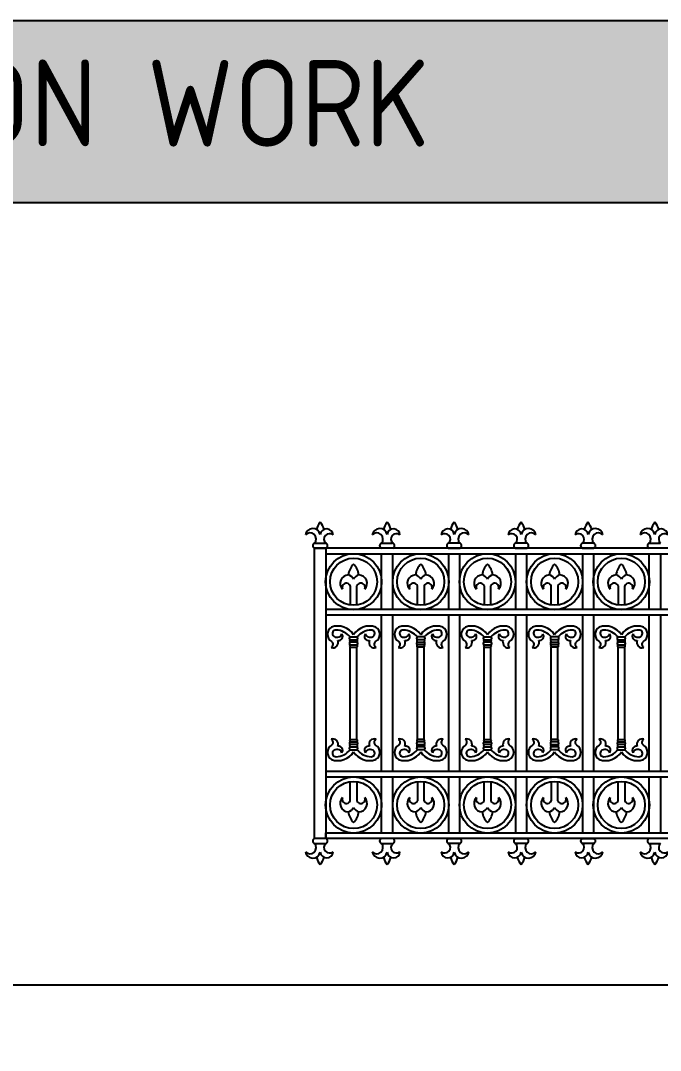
# Model space of a CAD drawing. Extents: x 12262 to 40734, y 30451 to 49613.
# Drawn here: x 26276 to 28857, y 45461 to 49613 of the extents above; entities that cross this region are included whole.
import ezdxf

# ---------------------------------------------------------------- set-up
doc = ezdxf.new("R2010")
doc.units = 0
doc.header["$LTSCALE"] = 0.85
doc.header["$MEASUREMENT"] = 0
doc.layers.get('0').update_dxf_attribs({"linetype": 'CONTINUOUS'})
doc.layers.add('www.cad-blocks.net', color=7, linetype='CONTINUOUS')
doc.styles.get("Standard").update_dxf_attribs({"font": 'ISOCP'})

# ---------------------------------------------------------------- blocks, each defined once
blk = doc.blocks.new('A$C16C04185')
for p, q in [((18.6, 709.3), (41.1, 709.3)), ((153.6, 709.3), (176.1, 709.3)), ((311.5, 709.3), (289, 709.3)), ((446.5, 709.3), (424, 709.3)), ((581.5, 709.3), (559, 709.3)), ((693.6, 709.3), (716.1, 709.3)), ((41.1, 699.3), (18.6, 699.3)), ((18.6, 699.3), (41.1, 699.3)), ((18.6, 114.3), (18.6, 699.3)), ((1515, 699.3), (41.1, 699.3)), ((41.1, 699.3), (41.1, 688.1)), ((41.1, 699.3), (41.1, 114.3)), ((41.1, 688.1), (1515, 688.1)), ((176.1, 699.3), (153.6, 699.3)), ((153.6, 575.6), (153.6, 688.1)), ((176.1, 688.1), (176.1, 575.6)), ((311.5, 699.3), (289, 699.3)), ((289, 699.3), (311.5, 699.3)), ((289, 688.1), (289, 575.6)), ((311.5, 575.6), (311.5, 688.1)), ((424, 699.3), (446.5, 699.3)), ((424, 688.1), (424, 575.6)), ((446.5, 575.6), (446.5, 688.1)), ((581.5, 699.3), (559, 699.3)), ((559, 699.3), (581.5, 699.3)), ((559, 688.1), (559, 575.6)), ((581.5, 575.6), (581.5, 688.1)), ((716.1, 699.3), (693.6, 699.3)), ((693.6, 575.6), (693.6, 688.1)), ((716.1, 688.1), (716.1, 575.6)), ((90.6, 623.3), (90.6, 584.8)), ((104.1, 584.8), (104.1, 623.3)), ((226, 584.8), (226, 623.3)), ((239.5, 623.3), (239.5, 584.8)), ((360.6, 623.3), (360.6, 584.8)), ((374.1, 584.8), (374.1, 623.3)), ((496, 584.8), (496, 623.3)), ((509.5, 623.3), (509.5, 584.8)), ((630.6, 623.3), (630.6, 584.8)), ((644.1, 584.8), (644.1, 623.3)), ((1515, 575.6), (41.1, 575.6)), ((1515, 564.3), (41.1, 564.3)), ((153.6, 249.3), (153.6, 564.3)), ((176.1, 564.3), (176.1, 249.3)), ((289, 564.3), (289, 249.3)), ((311.5, 249.3), (311.5, 564.3)), ((424, 564.3), (424, 249.3)), ((446.5, 249.3), (446.5, 564.3)), ((559, 564.3), (559, 249.3)), ((581.5, 249.3), (581.5, 564.3)), ((693.6, 249.3), (693.6, 564.3)), ((716.1, 564.3), (716.1, 249.3)), ((90.6, 520.6), (104.1, 520.6)), ((239.5, 520.6), (226, 520.6)), ((360.6, 520.6), (374.1, 520.6)), ((509.5, 520.6), (496, 520.6)), ((630.6, 520.6), (644.1, 520.6)), ((90.6, 514.6), (104.1, 514.6)), ((104.1, 510.3), (90.6, 510.3)), ((90.6, 504.4), (104.1, 504.4)), ((90.6, 313.6), (90.6, 500)), ((90.6, 500), (104.1, 500)), ((104.1, 313.6), (104.1, 500)), ((239.5, 514.6), (226, 514.6)), ((226, 510.3), (239.5, 510.3)), ((239.5, 504.4), (226, 504.4)), ((226, 313.6), (226, 500)), ((239.5, 500), (226, 500)), ((239.5, 313.6), (239.5, 500)), ((360.6, 514.6), (374.1, 514.6)), ((374.1, 510.3), (360.6, 510.3)), ((360.6, 504.4), (374.1, 504.4)), ((360.6, 313.6), (360.6, 500)), ((360.6, 500), (374.1, 500)), ((374.1, 313.6), (374.1, 500)), ((509.5, 514.6), (496, 514.6)), ((496, 510.3), (509.5, 510.3)), ((509.5, 504.4), (496, 504.4)), ((496, 313.6), (496, 500)), ((509.5, 500), (496, 500)), ((509.5, 313.6), (509.5, 500)), ((630.6, 514.6), (644.1, 514.6)), ((644.1, 510.3), (630.6, 510.3)), ((630.6, 504.4), (644.1, 504.4)), ((630.6, 313.6), (630.6, 500)), ((630.6, 500), (644.1, 500)), ((644.1, 313.6), (644.1, 500)), ((90.6, 313.6), (104.1, 313.6)), ((239.5, 313.6), (226, 313.6)), ((360.6, 313.6), (374.1, 313.6)), ((509.5, 313.6), (496, 313.6)), ((630.6, 313.6), (644.1, 313.6)), ((90.6, 309.3), (104.1, 309.3)), ((104.1, 303.4), (90.6, 303.4)), ((90.6, 299), (104.1, 299)), ((90.6, 293.1), (104.1, 293.1)), ((239.5, 309.3), (226, 309.3)), ((226, 303.4), (239.5, 303.4)), ((239.5, 299), (226, 299)), ((239.5, 293.1), (226, 293.1)), ((360.6, 309.3), (374.1, 309.3)), ((374.1, 303.4), (360.6, 303.4)), ((360.6, 299), (374.1, 299)), ((360.6, 293.1), (374.1, 293.1)), ((509.5, 309.3), (496, 309.3)), ((496, 303.4), (509.5, 303.4)), ((509.5, 299), (496, 299)), ((509.5, 293.1), (496, 293.1)), ((630.6, 309.3), (644.1, 309.3)), ((644.1, 303.4), (630.6, 303.4)), ((630.6, 299), (644.1, 299)), ((630.6, 293.1), (644.1, 293.1)), ((1515, 249.3), (41.1, 249.3)), ((1515, 238.1), (41.1, 238.1)), ((90.6, 190.4), (90.6, 228.8)), ((104.1, 228.8), (104.1, 190.4)), ((153.6, 125.6), (153.6, 238.1)), ((176.1, 238.1), (176.1, 125.6)), ((226, 228.8), (226, 190.4)), ((239.5, 190.4), (239.5, 228.8)), ((289, 238.1), (289, 125.6)), ((311.5, 125.6), (311.5, 238.1)), ((360.6, 190.4), (360.6, 228.8)), ((374.1, 228.8), (374.1, 190.4)), ((424, 238.1), (424, 125.6)), ((446.5, 125.6), (446.5, 238.1)), ((496, 228.8), (496, 190.4)), ((509.5, 190.4), (509.5, 228.8)), ((559, 238.1), (559, 125.6)), ((581.5, 125.6), (581.5, 238.1)), ((630.6, 190.4), (630.6, 228.8)), ((644.1, 228.8), (644.1, 190.4)), ((693.6, 125.6), (693.6, 238.1)), ((716.1, 238.1), (716.1, 125.6)), ((41.1, 125.6), (1515, 125.6)), ((41.1, 114.3), (41.1, 125.6)), ((41.1, 114.3), (18.6, 114.3)), ((41.1, 114.3), (18.6, 114.3)), ((18.6, 104.3), (41.1, 104.3)), ((1515, 114.3), (41.1, 114.3)), ((176.1, 114.3), (153.6, 114.3)), ((176.1, 114.3), (153.6, 114.3)), ((153.6, 104.3), (176.1, 104.3)), ((289, 114.3), (311.5, 114.3)), ((289, 114.3), (311.5, 114.3)), ((311.5, 104.3), (289, 104.3)), ((424, 114.3), (446.5, 114.3)), ((424, 114.3), (446.5, 114.3)), ((446.5, 104.3), (424, 104.3)), ((559, 114.3), (581.5, 114.3)), ((559, 114.3), (581.5, 114.3)), ((581.5, 104.3), (559, 104.3)), ((716.1, 114.3), (693.6, 114.3)), ((716.1, 114.3), (693.6, 114.3)), ((693.6, 104.3), (716.1, 104.3))]:
    blk.add_line(p, q)
for centre, radius in [((97.3, 631.8), 56.5), ((232.7, 631.8), 56.5), ((367.3, 631.8), 56.5), ((502.7, 631.8), 56.5), ((637.3, 631.8), 56.5), ((97.3, 631.8), 47.5), ((232.7, 631.8), 47.5), ((367.3, 631.8), 47.5), ((502.7, 631.8), 47.5), ((637.3, 631.8), 47.5), ((97.3, 181.8), 56.5), ((97.3, 181.8), 47.5), ((232.7, 181.8), 56.5), ((232.7, 181.8), 47.5), ((367.3, 181.8), 56.5), ((367.3, 181.8), 47.5), ((502.7, 181.8), 56.5), ((502.7, 181.8), 47.5), ((637.3, 181.8), 56.5), ((637.3, 181.8), 47.5)]:
    blk.add_circle(centre, radius)
for centre, radius, start, end in [((60.9, 726.5), 39.9, 140.6588, 164.8499), ((-0.6, 726.6), 39.7, 15.6347, 39.4429), ((195.9, 726.5), 39.9, 140.6588, 164.8499), ((134.4, 726.6), 39.7, 15.6347, 39.4429), ((330.7, 726.6), 39.7, 140.5571, 164.3653), ((269.2, 726.5), 39.9, 15.1501, 39.3412), ((465.7, 726.6), 39.7, 140.5571, 164.3653), ((404.2, 726.5), 39.9, 15.1501, 39.3412), ((600.7, 726.6), 39.7, 140.5571, 164.3653), ((539.2, 726.5), 39.9, 15.1501, 39.3412), ((735.9, 726.5), 39.9, 140.6588, 164.8499), ((674.4, 726.6), 39.7, 15.6347, 39.4429), ((15, 723.9), 15.1, 11.3564, 171.7282), ((8.9, 717.5), 12.7, 319.8428, 134.2281), ((42.8, 725.3), 13.1, 3.6208, 172.8366), ((48.8, 717.4), 11.2, 51.0797, 226.4577), ((150, 723.9), 15.1, 11.3564, 171.7282), ((143.9, 717.5), 12.7, 319.8428, 134.2281), ((177.8, 725.3), 13.1, 3.6208, 172.8366), ((183.8, 717.4), 11.2, 51.0797, 226.4577), ((287.3, 725.3), 13.1, 7.1634, 176.3792), ((281.3, 717.4), 11.2, 313.5423, 128.9203), ((315.1, 723.9), 15.1, 8.2718, 168.6436), ((321.2, 717.5), 12.7, 45.7719, 220.1572), ((422.3, 725.3), 13.1, 7.1634, 176.3792), ((416.3, 717.4), 11.2, 313.5423, 128.9203), ((450.1, 723.9), 15.1, 8.2718, 168.6436), ((456.2, 717.5), 12.7, 45.7719, 220.1572), ((557.3, 725.3), 13.1, 7.1634, 176.3792), ((551.3, 717.4), 11.2, 313.5423, 128.9203), ((585.1, 723.9), 15.1, 8.2718, 168.6436), ((591.2, 717.5), 12.7, 45.7719, 220.1572), ((690, 723.9), 15.1, 11.3564, 171.7282), ((683.9, 717.5), 12.7, 319.8428, 134.2281), ((717.8, 725.3), 13.1, 3.6208, 172.8366), ((723.8, 717.4), 11.2, 51.0797, 226.4577), ((20, 704.3), 5.2, 105.9713, 254.0287), ((39.7, 704.3), 5.2, 285.9713, 74.0287), ((155, 704.3), 5.2, 105.9713, 254.0287), ((174.7, 704.3), 5.2, 285.9713, 74.0287), ((290.4, 704.3), 5.2, 105.9713, 254.0287), ((310, 704.3), 5.2, 285.9713, 74.0287), ((425.4, 704.3), 5.2, 105.9713, 254.0287), ((445, 704.3), 5.2, 285.9713, 74.0287), ((560.4, 704.3), 5.2, 105.9713, 254.0287), ((580, 704.3), 5.2, 285.9713, 74.0287), ((695, 704.3), 5.2, 105.9713, 254.0287), ((122.6, 641.6), 36.1, 134.5305, 174.0052), ((72, 641.6), 36.1, 5.9948, 45.4695), ((258, 641.6), 36.1, 134.5305, 174.0052), ((207.4, 641.6), 36.1, 5.9948, 45.4695), ((392.6, 641.6), 36.1, 134.5305, 174.0052), ((342, 641.6), 36.1, 5.9948, 45.4695), ((528, 641.6), 36.1, 134.5305, 174.0052), ((477.4, 641.6), 36.1, 5.9948, 45.4695), ((662.6, 641.6), 36.1, 134.5305, 174.0052), ((612, 641.6), 36.1, 5.9948, 45.4695), ((86.8, 628.7), 16.7, 90, 225.1727), ((82.7, 629.7), 16.2, 25.7194, 75.6452), ((111.9, 629.7), 16.2, 104.3548, 154.2806), ((107.9, 628.7), 16.7, 314.8273, 90), ((222.2, 628.7), 16.7, 90, 225.1727), ((218.1, 629.7), 16.2, 25.7194, 75.6452), ((247.3, 629.7), 16.2, 104.3548, 154.2806), ((243.3, 628.7), 16.7, 314.8273, 90), ((356.8, 628.7), 16.7, 90, 225.1727), ((352.7, 629.7), 16.2, 25.7194, 75.6452), ((381.9, 629.7), 16.2, 104.3548, 154.2806), ((377.9, 628.7), 16.7, 314.8273, 90), ((492.2, 628.7), 16.7, 90, 225.1727), ((488.1, 629.7), 16.2, 25.7194, 75.6452), ((517.3, 629.7), 16.2, 104.3548, 154.2806), ((513.3, 628.7), 16.7, 314.8273, 90), ((626.8, 628.7), 16.7, 90, 225.1727), ((622.7, 629.7), 16.2, 25.7194, 75.6452), ((651.9, 629.7), 16.2, 104.3548, 154.2806), ((647.9, 628.7), 16.7, 314.8273, 90), ((82.7, 620.3), 8.44, 20.8656, 203.8912), ((112, 620.3), 8.44, 336.1088, 159.1344), ((218.1, 620.3), 8.44, 20.8656, 203.8912), ((247.4, 620.3), 8.44, 336.1088, 159.1344), ((352.7, 620.3), 8.44, 20.8656, 203.8912), ((382, 620.3), 8.44, 336.1088, 159.1344), ((488.1, 620.3), 8.44, 20.8656, 203.8912), ((517.4, 620.3), 8.44, 336.1088, 159.1344), ((622.7, 620.3), 8.44, 20.8656, 203.8912), ((652, 620.3), 8.44, 336.1088, 159.1344), ((61.1, 525.8), 16.6, 119.7147, 240.2853), ((65.5, 505.2), 37.3, 31.3789, 109.8885), ((129.2, 505.2), 37.3, 70.1115, 148.6211), ((133.6, 525.8), 16.6, 299.7147, 60.2853), ((196.4, 525.8), 16.6, 119.7147, 240.2853), ((200.9, 505.2), 37.3, 31.3789, 109.8885), ((264.5, 505.2), 37.3, 70.1115, 148.6211), ((269, 525.8), 16.6, 299.7147, 60.2853), ((331.1, 525.8), 16.6, 119.7147, 240.2853), ((335.5, 505.2), 37.3, 31.3789, 109.8885), ((399.2, 505.2), 37.3, 70.1115, 148.6211), ((403.6, 525.8), 16.6, 299.7147, 60.2853), ((466.4, 525.8), 16.6, 119.7147, 240.2853), ((470.9, 505.2), 37.3, 31.3789, 109.8885), ((534.5, 505.2), 37.3, 70.1115, 148.6211), ((539, 525.8), 16.6, 299.7147, 60.2853), ((601.1, 525.8), 16.6, 119.7147, 240.2853), ((605.5, 505.2), 37.3, 31.3789, 109.8885), ((669.2, 505.2), 37.3, 70.1115, 148.6211), ((673.6, 525.8), 16.6, 299.7147, 60.2853), ((61.5, 527.6), 6.83, 84.0128, 217.2002), ((64.1, 530.1), 10.4, 219.5151, 339.7309), ((60.1, 494.1), 40.4, 40.9251, 87.0175), ((67, 521.7), 8.45, 259.3511, 35.1466), ((91.8, 517.6), 3.19, 111.924, 248.076), ((134.6, 494.1), 40.4, 92.9825, 139.0749), ((102.4, 517.6), 3.41, 299.8106, 60.1894), ((127.7, 521.7), 8.45, 144.8534, 280.6489), ((130.6, 530.1), 10.4, 200.2691, 320.4849), ((133.2, 527.6), 6.83, 322.7998, 95.9872), ((196.9, 527.6), 6.83, 84.0128, 217.2002), ((199.5, 530.1), 10.4, 219.5151, 339.7309), ((195.5, 494.1), 40.4, 40.9251, 87.0175), ((202.3, 521.7), 8.45, 259.3511, 35.1466), ((227.7, 517.6), 3.41, 119.8106, 240.1894), ((270, 494.1), 40.4, 92.9825, 139.0749), ((238.3, 517.6), 3.19, 291.924, 68.076), ((263.1, 521.7), 8.45, 144.8534, 280.6489), ((266, 530.1), 10.4, 200.2691, 320.4849), ((268.6, 527.6), 6.83, 322.7998, 95.9872), ((331.5, 527.6), 6.83, 84.0128, 217.2002), ((334.1, 530.1), 10.4, 219.5151, 339.7309), ((330.1, 494.1), 40.4, 40.9251, 87.0175), ((337, 521.7), 8.45, 259.3511, 35.1466), ((361.8, 517.6), 3.19, 111.924, 248.076), ((404.6, 494.1), 40.4, 92.9825, 139.0749), ((372.4, 517.6), 3.41, 299.8106, 60.1894), ((397.7, 521.7), 8.45, 144.8534, 280.6489), ((400.6, 530.1), 10.4, 200.2691, 320.4849), ((403.2, 527.6), 6.83, 322.7998, 95.9872), ((466.9, 527.6), 6.83, 84.0128, 217.2002), ((469.5, 530.1), 10.4, 219.5151, 339.7309), ((465.5, 494.1), 40.4, 40.9251, 87.0175), ((472.3, 521.7), 8.45, 259.3511, 35.1466), ((497.7, 517.6), 3.41, 119.8106, 240.1894), ((540, 494.1), 40.4, 92.9825, 139.0749), ((508.3, 517.6), 3.19, 291.924, 68.076), ((533.1, 521.7), 8.45, 144.8534, 280.6489), ((536, 530.1), 10.4, 200.2691, 320.4849), ((538.6, 527.6), 6.83, 322.7998, 95.9872), ((601.5, 527.6), 6.83, 84.0128, 217.2002), ((604.1, 530.1), 10.4, 219.5151, 339.7309), ((600.1, 494.1), 40.4, 40.9251, 87.0175), ((607, 521.7), 8.45, 259.3511, 35.1466), ((631.8, 517.6), 3.19, 111.924, 248.076), ((674.6, 494.1), 40.4, 92.9825, 139.0749), ((642.4, 517.6), 3.41, 299.8106, 60.1894), ((667.7, 521.7), 8.45, 144.8534, 280.6489), ((670.6, 530.1), 10.4, 200.2691, 320.4849), ((673.2, 527.6), 6.83, 322.7998, 95.9872), ((55.4, 509.3), 10.8, 252.4051, 21.9803), ((48.7, 505.5), 7.27, 298.5498, 55.0865), ((92.3, 507.3), 3.41, 119.8106, 240.1894), ((91.9, 512.5), 2.55, 121.1796, 238.8204), ((91.9, 502.2), 2.55, 121.1796, 238.8204), ((102.8, 512.5), 2.55, 301.1796, 58.8204), ((102.4, 507.3), 3.41, 299.8106, 60.1894), ((102.8, 502.2), 2.55, 301.1796, 58.8204), ((139.3, 509.3), 10.8, 158.0197, 287.5949), ((146, 505.5), 7.27, 124.9135, 241.4502), ((190.8, 509.3), 10.8, 252.4051, 21.9803), ((184.1, 505.5), 7.27, 298.5498, 55.0865), ((227.7, 507.3), 3.41, 119.8106, 240.1894), ((227.3, 512.5), 2.55, 121.1796, 238.8204), ((227.3, 502.2), 2.55, 121.1796, 238.8204), ((238.2, 512.5), 2.55, 301.1796, 58.8204), ((237.8, 507.3), 3.41, 299.8106, 60.1894), ((238.2, 502.2), 2.55, 301.1796, 58.8204), ((274.7, 509.3), 10.8, 158.0197, 287.5949), ((281.4, 505.5), 7.27, 124.9135, 241.4502), ((325.4, 509.3), 10.8, 252.4051, 21.9803), ((318.7, 505.5), 7.27, 298.5498, 55.0865), ((362.3, 507.3), 3.41, 119.8106, 240.1894), ((361.9, 512.5), 2.55, 121.1796, 238.8204), ((361.9, 502.2), 2.55, 121.1796, 238.8204), ((372.8, 512.5), 2.55, 301.1796, 58.8204), ((372.4, 507.3), 3.41, 299.8106, 60.1894), ((372.8, 502.2), 2.55, 301.1796, 58.8204), ((409.3, 509.3), 10.8, 158.0197, 287.5949), ((416, 505.5), 7.27, 124.9135, 241.4502), ((460.8, 509.3), 10.8, 252.4051, 21.9803), ((454.1, 505.5), 7.27, 298.5498, 55.0865), ((497.7, 507.3), 3.41, 119.8106, 240.1894), ((497.3, 512.5), 2.55, 121.1796, 238.8204), ((497.3, 502.2), 2.55, 121.1796, 238.8204), ((508.2, 512.5), 2.55, 301.1796, 58.8204), ((507.8, 507.3), 3.41, 299.8106, 60.1894), ((508.2, 502.2), 2.55, 301.1796, 58.8204), ((544.7, 509.3), 10.8, 158.0197, 287.5949), ((551.4, 505.5), 7.27, 124.9135, 241.4502), ((595.4, 509.3), 10.8, 252.4051, 21.9803), ((588.7, 505.5), 7.27, 298.5498, 55.0865), ((632.3, 507.3), 3.41, 119.8106, 240.1894), ((631.9, 512.5), 2.55, 121.1796, 238.8204), ((631.9, 502.2), 2.55, 121.1796, 238.8204), ((642.8, 512.5), 2.55, 301.1796, 58.8204), ((642.4, 507.3), 3.41, 299.8106, 60.1894), ((642.8, 502.2), 2.55, 301.1796, 58.8204), ((679.3, 509.3), 10.8, 158.0197, 287.5949), ((686, 505.5), 7.27, 124.9135, 241.4502), ((55.4, 304.3), 10.8, 338.0197, 107.5949), ((48.7, 308.2), 7.27, 304.9135, 61.4502), ((91.9, 311.5), 2.55, 121.1796, 238.8204), ((102.8, 311.5), 2.55, 301.1796, 58.8204), ((139.3, 304.3), 10.8, 72.4051, 201.9803), ((146, 308.2), 7.27, 118.5498, 235.0865), ((190.8, 304.3), 10.8, 338.0197, 107.5949), ((184.1, 308.2), 7.27, 304.9135, 61.4502), ((227.3, 311.5), 2.55, 121.1796, 238.8204), ((238.2, 311.5), 2.55, 301.1796, 58.8204), ((274.7, 304.3), 10.8, 72.4051, 201.9803), ((281.4, 308.2), 7.27, 118.5498, 235.0865), ((325.4, 304.3), 10.8, 338.0197, 107.5949), ((318.7, 308.2), 7.27, 304.9135, 61.4502), ((361.9, 311.5), 2.55, 121.1796, 238.8204), ((372.8, 311.5), 2.55, 301.1796, 58.8204), ((409.3, 304.3), 10.8, 72.4051, 201.9803), ((416, 308.2), 7.27, 118.5498, 235.0865), ((460.8, 304.3), 10.8, 338.0197, 107.5949), ((454.1, 308.2), 7.27, 304.9135, 61.4502), ((497.3, 311.5), 2.55, 121.1796, 238.8204), ((508.2, 311.5), 2.55, 301.1796, 58.8204), ((544.7, 304.3), 10.8, 72.4051, 201.9803), ((551.4, 308.2), 7.27, 118.5498, 235.0865), ((595.4, 304.3), 10.8, 338.0197, 107.5949), ((588.7, 308.2), 7.27, 304.9135, 61.4502), ((631.9, 311.5), 2.55, 121.1796, 238.8204), ((642.8, 311.5), 2.55, 301.1796, 58.8204), ((679.3, 304.3), 10.8, 72.4051, 201.9803), ((686, 308.2), 7.27, 118.5498, 235.0865), ((61.1, 287.8), 16.6, 119.7147, 240.2853), ((64.1, 283.5), 10.4, 20.2691, 140.4849), ((60.1, 319.5), 40.4, 272.9825, 319.0749), ((67, 292), 8.45, 324.8534, 100.6489), ((91.8, 296), 3.19, 111.924, 248.076), ((92.3, 306.3), 3.41, 119.8106, 240.1894), ((91.9, 301.2), 2.55, 121.1796, 238.8204), ((102.4, 306.3), 3.41, 299.8106, 60.1894), ((102.8, 301.2), 2.55, 301.1796, 58.8204), ((102.4, 296), 3.41, 299.8106, 60.1894), ((134.6, 319.5), 40.4, 220.9251, 267.0175), ((127.7, 292), 8.45, 79.3511, 215.1466), ((130.6, 283.5), 10.4, 39.5151, 159.7309), ((133.6, 287.8), 16.6, 299.7147, 60.2853), ((196.4, 287.8), 16.6, 119.7147, 240.2853), ((199.5, 283.5), 10.4, 20.2691, 140.4849), ((195.5, 319.5), 40.4, 272.9825, 319.0749), ((202.3, 292), 8.45, 324.8534, 100.6489), ((227.7, 306.3), 3.41, 119.8106, 240.1894), ((227.7, 296), 3.41, 119.8106, 240.1894), ((227.3, 301.2), 2.55, 121.1796, 238.8204), ((237.8, 306.3), 3.41, 299.8106, 60.1894), ((238.2, 301.2), 2.55, 301.1796, 58.8204), ((238.3, 296), 3.19, 291.924, 68.076), ((270, 319.5), 40.4, 220.9251, 267.0175), ((263.1, 292), 8.45, 79.3511, 215.1466), ((266, 283.5), 10.4, 39.5151, 159.7309), ((269, 287.8), 16.6, 299.7147, 60.2853), ((331.1, 287.8), 16.6, 119.7147, 240.2853), ((334.1, 283.5), 10.4, 20.2691, 140.4849), ((330.1, 319.5), 40.4, 272.9825, 319.0749), ((337, 292), 8.45, 324.8534, 100.6489), ((361.8, 296), 3.19, 111.924, 248.076), ((362.3, 306.3), 3.41, 119.8106, 240.1894), ((361.9, 301.2), 2.55, 121.1796, 238.8204), ((372.4, 306.3), 3.41, 299.8106, 60.1894), ((372.8, 301.2), 2.55, 301.1796, 58.8204), ((372.4, 296), 3.41, 299.8106, 60.1894), ((404.6, 319.5), 40.4, 220.9251, 267.0175), ((397.7, 292), 8.45, 79.3511, 215.1466), ((400.6, 283.5), 10.4, 39.5151, 159.7309), ((403.6, 287.8), 16.6, 299.7147, 60.2853), ((466.4, 287.8), 16.6, 119.7147, 240.2853), ((469.5, 283.5), 10.4, 20.2691, 140.4849), ((465.5, 319.5), 40.4, 272.9825, 319.0749), ((472.3, 292), 8.45, 324.8534, 100.6489), ((497.7, 306.3), 3.41, 119.8106, 240.1894), ((497.7, 296), 3.41, 119.8106, 240.1894), ((497.3, 301.2), 2.55, 121.1796, 238.8204), ((507.8, 306.3), 3.41, 299.8106, 60.1894), ((508.2, 301.2), 2.55, 301.1796, 58.8204), ((508.3, 296), 3.19, 291.924, 68.076), ((540, 319.5), 40.4, 220.9251, 267.0175), ((533.1, 292), 8.45, 79.3511, 215.1466), ((536, 283.5), 10.4, 39.5151, 159.7309), ((539, 287.8), 16.6, 299.7147, 60.2853), ((601.1, 287.8), 16.6, 119.7147, 240.2853), ((604.1, 283.5), 10.4, 20.2691, 140.4849), ((600.1, 319.5), 40.4, 272.9825, 319.0749), ((607, 292), 8.45, 324.8534, 100.6489), ((631.8, 296), 3.19, 111.924, 248.076), ((632.3, 306.3), 3.41, 119.8106, 240.1894), ((631.9, 301.2), 2.55, 121.1796, 238.8204), ((642.4, 306.3), 3.41, 299.8106, 60.1894), ((642.8, 301.2), 2.55, 301.1796, 58.8204), ((642.4, 296), 3.41, 299.8106, 60.1894), ((674.6, 319.5), 40.4, 220.9251, 267.0175), ((667.7, 292), 8.45, 79.3511, 215.1466), ((670.6, 283.5), 10.4, 39.5151, 159.7309), ((673.6, 287.8), 16.6, 299.7147, 60.2853), ((65.5, 308.5), 37.3, 250.1115, 328.6211), ((61.5, 286), 6.83, 142.7998, 275.9872), ((129.2, 308.5), 37.3, 211.3789, 289.8885), ((133.2, 286), 6.83, 264.0128, 37.2002), ((200.9, 308.5), 37.3, 250.1115, 328.6211), ((196.9, 286), 6.83, 142.7998, 275.9872), ((264.5, 308.5), 37.3, 211.3789, 289.8885), ((268.6, 286), 6.83, 264.0128, 37.2002), ((335.5, 308.5), 37.3, 250.1115, 328.6211), ((331.5, 286), 6.83, 142.7998, 275.9872), ((399.2, 308.5), 37.3, 211.3789, 289.8885), ((403.2, 286), 6.83, 264.0128, 37.2002), ((470.9, 308.5), 37.3, 250.1115, 328.6211), ((466.9, 286), 6.83, 142.7998, 275.9872), ((534.5, 308.5), 37.3, 211.3789, 289.8885), ((538.6, 286), 6.83, 264.0128, 37.2002), ((605.5, 308.5), 37.3, 250.1115, 328.6211), ((601.5, 286), 6.83, 142.7998, 275.9872), ((669.2, 308.5), 37.3, 211.3789, 289.8885), ((673.2, 286), 6.83, 264.0128, 37.2002), ((86.8, 184.9), 16.7, 134.8273, 270), ((82.7, 193.4), 8.44, 156.1088, 339.1344), ((112, 193.4), 8.44, 200.8656, 23.8912), ((107.9, 184.9), 16.7, 270, 45.1727), ((222.2, 184.9), 16.7, 134.8273, 270), ((218.1, 193.4), 8.44, 156.1088, 339.1344), ((247.4, 193.4), 8.44, 200.8656, 23.8912), ((243.3, 184.9), 16.7, 270, 45.1727), ((356.8, 184.9), 16.7, 134.8273, 270), ((352.7, 193.4), 8.44, 156.1088, 339.1344), ((382, 193.4), 8.44, 200.8656, 23.8912), ((377.9, 184.9), 16.7, 270, 45.1727), ((492.2, 184.9), 16.7, 134.8273, 270), ((488.1, 193.4), 8.44, 156.1088, 339.1344), ((517.4, 193.4), 8.44, 200.8656, 23.8912), ((513.3, 184.9), 16.7, 270, 45.1727), ((626.8, 184.9), 16.7, 134.8273, 270), ((622.7, 193.4), 8.44, 156.1088, 339.1344), ((652, 193.4), 8.44, 200.8656, 23.8912), ((647.9, 184.9), 16.7, 270, 45.1727), ((82.7, 183.9), 16.2, 284.3548, 334.2806), ((122.6, 172), 36.1, 185.9948, 225.4695), ((111.9, 183.9), 16.2, 205.7194, 255.6452), ((72, 172), 36.1, 314.5305, 354.0052), ((218.1, 183.9), 16.2, 284.3548, 334.2806), ((258, 172), 36.1, 185.9948, 225.4695), ((247.3, 183.9), 16.2, 205.7194, 255.6452), ((207.4, 172), 36.1, 314.5305, 354.0052), ((352.7, 183.9), 16.2, 284.3548, 334.2806), ((392.6, 172), 36.1, 185.9948, 225.4695), ((381.9, 183.9), 16.2, 205.7194, 255.6452), ((342, 172), 36.1, 314.5305, 354.0052), ((488.1, 183.9), 16.2, 284.3548, 334.2806), ((528, 172), 36.1, 185.9948, 225.4695), ((517.3, 183.9), 16.2, 205.7194, 255.6452), ((477.4, 172), 36.1, 314.5305, 354.0052), ((622.7, 183.9), 16.2, 284.3548, 334.2806), ((662.6, 172), 36.1, 185.9948, 225.4695), ((651.9, 183.9), 16.2, 205.7194, 255.6452), ((612, 172), 36.1, 314.5305, 354.0052), ((8.9, 96.2), 12.7, 225.7719, 40.1572), ((20, 109.3), 5.2, 105.9713, 254.0287), ((48.8, 96.2), 11.2, 133.5423, 308.9203), ((39.7, 109.3), 5.2, 285.9713, 74.0287), ((143.9, 96.2), 12.7, 225.7719, 40.1572), ((155, 109.3), 5.2, 105.9713, 254.0287), ((183.8, 96.2), 11.2, 133.5423, 308.9203), ((174.7, 109.3), 5.2, 285.9713, 74.0287), ((281.3, 96.2), 11.2, 231.0797, 46.4577), ((290.4, 109.3), 5.2, 105.9713, 254.0287), ((321.2, 96.2), 12.7, 139.8428, 314.2281), ((310, 109.3), 5.2, 285.9713, 74.0287), ((416.3, 96.2), 11.2, 231.0797, 46.4577), ((425.4, 109.3), 5.2, 105.9713, 254.0287), ((456.2, 96.2), 12.7, 139.8428, 314.2281), ((445, 109.3), 5.2, 285.9713, 74.0287), ((551.3, 96.2), 11.2, 231.0797, 46.4577), ((560.4, 109.3), 5.2, 105.9713, 254.0287), ((591.2, 96.2), 12.7, 139.8428, 314.2281), ((580, 109.3), 5.2, 285.9713, 74.0287), ((683.9, 96.2), 12.7, 225.7719, 40.1572), ((695, 109.3), 5.2, 105.9713, 254.0287), ((723.8, 96.2), 11.2, 133.5423, 308.9203), ((15, 89.7), 15.1, 188.2718, 348.6436), ((42.8, 88.3), 13.1, 187.1634, 356.3792), ((150, 89.7), 15.1, 188.2718, 348.6436), ((177.8, 88.3), 13.1, 187.1634, 356.3792), ((287.3, 88.3), 13.1, 183.6208, 352.8366), ((315.1, 89.7), 15.1, 191.3564, 351.7282), ((422.3, 88.3), 13.1, 183.6208, 352.8366), ((450.1, 89.7), 15.1, 191.3564, 351.7282), ((557.3, 88.3), 13.1, 183.6208, 352.8366), ((585.1, 89.7), 15.1, 191.3564, 351.7282), ((690, 89.7), 15.1, 188.2718, 348.6436), ((717.8, 88.3), 13.1, 187.1634, 356.3792), ((60.9, 87.1), 39.9, 195.1501, 219.3412), ((-0.6, 87.1), 39.7, 320.5571, 344.3653), ((195.9, 87.1), 39.9, 195.1501, 219.3412), ((134.4, 87.1), 39.7, 320.5571, 344.3653), ((330.7, 87.1), 39.7, 195.6347, 219.4429), ((269.2, 87.1), 39.9, 320.6588, 344.8499), ((465.7, 87.1), 39.7, 195.6347, 219.4429), ((404.2, 87.1), 39.9, 320.6588, 344.8499), ((600.7, 87.1), 39.7, 195.6347, 219.4429), ((539.2, 87.1), 39.9, 320.6588, 344.8499), ((735.9, 87.1), 39.9, 195.1501, 219.3412), ((674.4, 87.1), 39.7, 320.5571, 344.3653)]:
    blk.add_arc(centre, radius, start, end)
blk = doc.blocks.new('FORMAT')
at = {"layer": 'www.cad-blocks.net', "true_color": 0x546d8e}
h = blk.add_hatch(color=155, dxfattribs=at)
h.set_gradient(color1=(68, 68, 68), color2=(84, 109, 142), tint=1)
h.paths.add_polyline_path([(14872.5, 49612.8), (14872.5, 48879.2), (40733.8, 48879.2), (40733.8, 49612.8)])
at = {"layer": 'www.cad-blocks.net', "color": 155, "true_color": 0x546d8e}
for p, q in [((14872.5, 49612.8), (40733.8, 49612.8)), ((14872.5, 48879.2), (40733.8, 48879.2)), ((14872.5, 48879.2), (40733.8, 48879.2)), ((14872.5, 45725.7), (35345.5, 45725.7))]:
    blk.add_line(p, q, dxfattribs=at)
blk.add_lwpolyline([(14872.5, 48879.2), (40733.8, 48879.2), (40733.8, 30902.9), (14872.5, 30902.9)], close=True, dxfattribs=at)
at = {"layer": 'www.cad-blocks.net', "insert": (25683.3, 49454.9), "char_height": 350, "attachment_point": 1}
blk.add_mtext_dynamic_manual_height_columns('{\\C255;\\c16777215;IRON WORK}', width=30676.089, gutter_width=12.5, heights=[0], dxfattribs=at)

msp = doc.modelspace()

# ---------------------------------------------------------------- block references
msp.add_blockref('FORMAT', (0, 0))
at = {"xscale": 2, "yscale": 2, "zscale": 2}
msp.add_blockref('A$C16C04185', (27424.6, 46087.1), dxfattribs=at)

doc.saveas('drawing.dxf')
